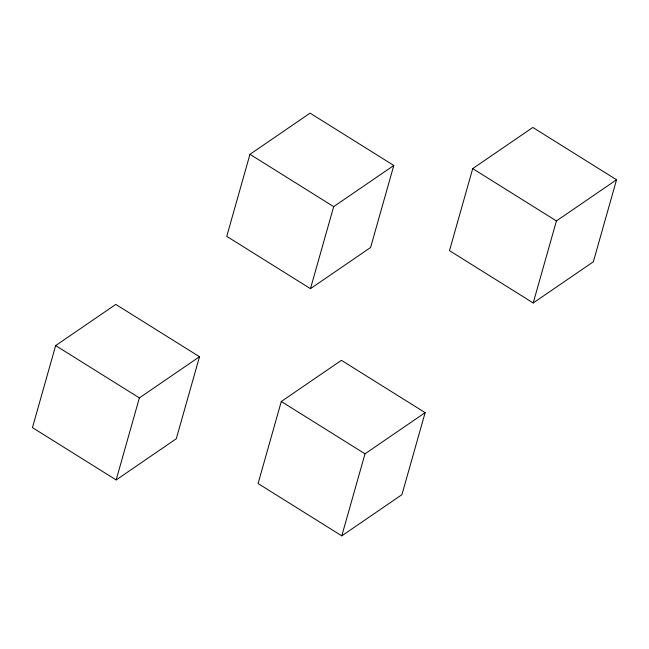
<?xml version="1.0" encoding="UTF-8"?>
<svg xmlns="http://www.w3.org/2000/svg" width="649" height="649" viewBox="0 0 649 649"><rect width="100%" height="100%" fill="white"/><g stroke="black" fill="none" stroke-linecap="round" stroke-linejoin="round"><path stroke-width="0.97" d="M55.66 345.584L32.45 427.618L116.163 479.936L176.293 438.765L199.503 356.731L115.79 304.413L55.66 345.584L139.373 397.902L199.503 356.731M116.163 479.936L139.373 397.902M249.962 154.316L226.752 236.35L310.465 288.675L370.587 247.504L393.805 165.471L310.092 113.145L249.962 154.316L333.675 206.642L393.805 165.471M310.465 288.675L333.675 206.642M281.293 401.496L258.083 483.529L341.788 535.855L401.918 494.684L425.136 412.65L341.423 360.325L281.293 401.496L365.006 453.813L425.136 412.65M341.788 535.855L365.006 453.813M472.707 168.618L449.497 250.652L533.21 302.969L593.34 261.798L616.55 179.765L532.837 127.447L472.707 168.618L556.42 220.936L616.55 179.765M533.21 302.969L556.42 220.936"/></g></svg>
